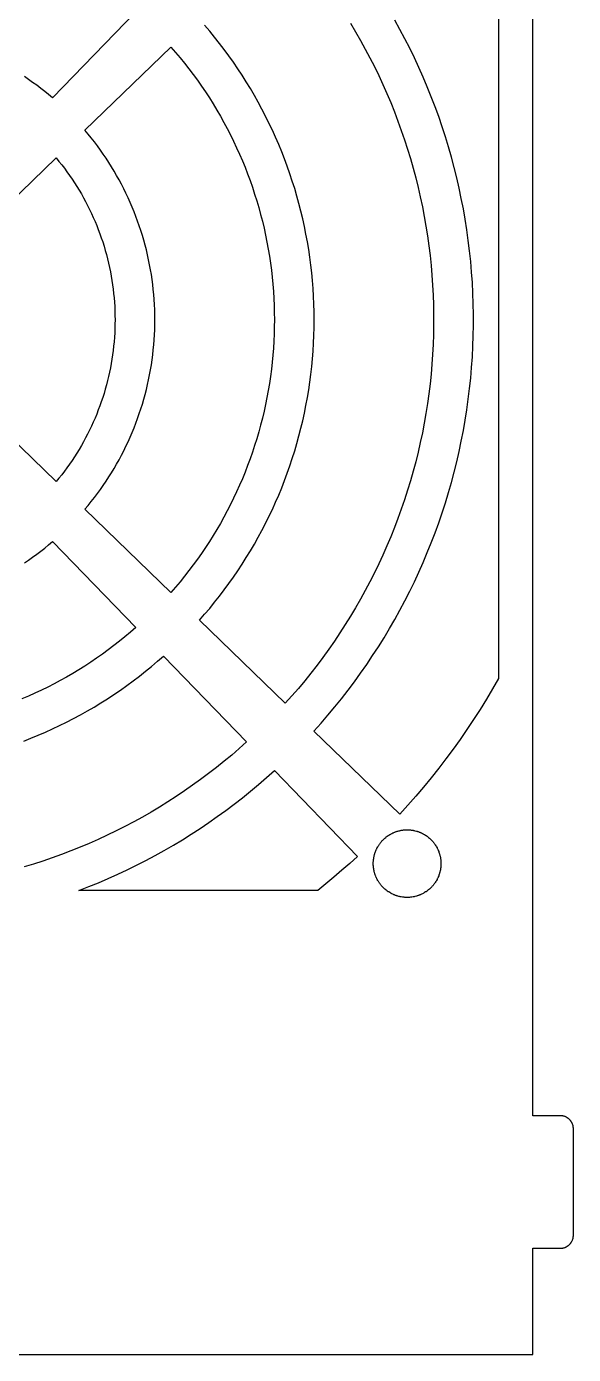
# Model space of a CAD drawing. Header units: metres. Extents: x -3 to 104, y -8 to 148.
# Drawn here: x 62.8 to 104, y -8 to 92.1 of the extents above; entities that cross this region are included whole.
import ezdxf

# ---------------------------------------------------------------- set-up
doc = ezdxf.new("R2010")
doc.units = ezdxf.units.M

msp = doc.modelspace()

# ---------------------------------------------------------------- linework, layer by layer
for p, q in [((100.95, 10), (100.95, 138.25)), ((98.3662, 97.0449), (98.3662, 42.9551)), ((71.0342, 93.2012), (64.7637, 86.7275)), ((76.6045, 91.7549), (76.2227, 92.2051)), ((87.21, 92.3506), (87.5918, 91.71)), ((90.9326, 91.8896), (90.5459, 92.5908)), ((76.9775, 91.2979), (76.6045, 91.7549)), ((77.3438, 90.835), (76.9775, 91.2979)), ((87.5918, 91.71), (87.9629, 91.0625)), ((91.3076, 91.1826), (90.9326, 91.8896)), ((91.6699, 90.4688), (91.3076, 91.1826)), ((67.2031, 84.2891), (73.6768, 90.5596)), ((73.6768, 90.5596), (74.0283, 90.1562)), ((74.0283, 90.1562), (74.3721, 89.7461)), ((77.7012, 90.3652), (77.3438, 90.835)), ((78.0508, 89.8896), (77.7012, 90.3652)), ((87.9629, 91.0625), (88.3232, 90.4092)), ((88.3232, 90.4092), (88.6709, 89.749)), ((92.0195, 89.749), (91.6699, 90.4688)), ((74.3721, 89.7461), (74.71, 89.3311)), ((74.71, 89.3311), (75.04, 88.9092)), ((78.3916, 89.4082), (78.0508, 89.8896)), ((78.7236, 88.9209), (78.3916, 89.4082)), ((88.6709, 89.749), (89.0078, 89.084)), ((92.3574, 89.0225), (92.0195, 89.749)), ((62.96, 88.1143), (62.6465, 88.3262)), ((63.2705, 87.8965), (62.96, 88.1143)), ((75.04, 88.9092), (75.3623, 88.4824)), ((75.3623, 88.4824), (75.6777, 88.0498)), ((79.0479, 88.4277), (78.7236, 88.9209)), ((79.3633, 87.9287), (79.0479, 88.4277)), ((89.0078, 89.084), (89.334, 88.4121)), ((89.334, 88.4121), (89.6475, 87.7354)), ((92.6816, 88.291), (92.3574, 89.0225)), ((92.9941, 87.5537), (92.6816, 88.291)), ((63.5771, 87.6729), (63.2705, 87.8965)), ((63.8799, 87.4443), (63.5771, 87.6729)), ((64.1787, 87.2109), (63.8799, 87.4443)), ((64.4736, 86.9717), (64.1787, 87.2109)), ((75.6777, 88.0498), (75.9854, 87.6123)), ((75.9854, 87.6123), (76.2861, 87.1699)), ((76.2861, 87.1699), (76.5781, 86.7217)), ((79.6709, 87.4248), (79.3633, 87.9287)), ((79.9688, 86.915), (79.6709, 87.4248)), ((89.6475, 87.7354), (89.9492, 87.0527)), ((93.293, 86.8115), (92.9941, 87.5537)), ((64.7637, 86.7275), (64.4736, 86.9717)), ((76.5781, 86.7217), (76.8633, 86.2686)), ((76.8633, 86.2686), (77.1406, 85.8105)), ((80.2578, 86.4014), (79.9688, 86.915)), ((80.5381, 85.8818), (80.2578, 86.4014)), ((89.9492, 87.0527), (90.2393, 86.3652)), ((90.2393, 86.3652), (90.5166, 85.6729)), ((93.5791, 86.0635), (93.293, 86.8115)), ((77.1406, 85.8105), (77.4092, 85.3477)), ((77.4092, 85.3477), (77.6699, 84.8799)), ((80.8086, 85.3574), (80.5381, 85.8818)), ((81.0713, 84.8281), (80.8086, 85.3574)), ((90.5166, 85.6729), (90.7832, 84.9756)), ((93.8516, 85.3115), (93.5791, 86.0635)), ((94.1123, 84.5547), (93.8516, 85.3115)), ((67.4463, 83.999), (67.2031, 84.2891)), ((77.6699, 84.8799), (77.9229, 84.4082)), ((77.9229, 84.4082), (78.168, 83.9326)), ((81.3242, 84.2949), (81.0713, 84.8281)), ((81.5674, 83.7578), (81.3242, 84.2949)), ((90.7832, 84.9756), (91.0371, 84.2744)), ((91.0371, 84.2744), (91.2783, 83.5684)), ((94.3584, 83.793), (94.1123, 84.5547)), ((67.6855, 83.7041), (67.4463, 83.999)), ((67.9189, 83.4053), (67.6855, 83.7041)), ((68.1475, 83.1025), (67.9189, 83.4053)), ((68.3711, 82.7959), (68.1475, 83.1025)), ((78.168, 83.9326), (78.4043, 83.4521)), ((78.4043, 83.4521), (78.6318, 82.9688)), ((81.8018, 83.2158), (81.5674, 83.7578)), ((82.0264, 82.6699), (81.8018, 83.2158)), ((91.2783, 83.5684), (91.5078, 82.8584)), ((94.5918, 83.0273), (94.3584, 83.793)), ((57.0918, 74.4961), (65.043, 82.1973)), ((65.043, 82.1973), (65.2529, 81.9414)), ((68.5889, 82.4854), (68.3711, 82.7959)), ((68.8018, 82.1709), (68.5889, 82.4854)), ((69.0088, 81.8535), (68.8018, 82.1709)), ((78.6318, 82.9688), (78.8516, 82.4805)), ((78.8516, 82.4805), (79.0635, 81.9883)), ((82.2412, 82.1211), (82.0264, 82.6699)), ((82.4463, 81.5674), (82.2412, 82.1211)), ((91.5078, 82.8584), (91.7246, 82.1445)), ((91.7246, 82.1445), (91.9287, 81.4268)), ((94.8115, 82.2578), (94.5918, 83.0273)), ((95.0186, 81.4844), (94.8115, 82.2578)), ((65.2529, 81.9414), (65.459, 81.6826)), ((65.459, 81.6826), (65.6602, 81.4189)), ((65.6602, 81.4189), (65.8574, 81.1533)), ((65.8574, 81.1533), (66.0488, 80.8828)), ((69.21, 81.5322), (69.0088, 81.8535)), ((69.4062, 81.207), (69.21, 81.5322)), ((69.5967, 80.8789), (69.4062, 81.207)), ((79.0635, 81.9883), (79.2656, 81.4932)), ((79.2656, 81.4932), (79.46, 80.9941)), ((82.6426, 81.0107), (82.4463, 81.5674)), ((91.9287, 81.4268), (92.1211, 80.7051)), ((95.2119, 80.707), (95.0186, 81.4844)), ((66.0488, 80.8828), (66.2363, 80.6104)), ((66.2363, 80.6104), (66.4189, 80.334)), ((66.4189, 80.334), (66.5967, 80.0547)), ((69.7812, 80.5479), (69.5967, 80.8789)), ((69.9609, 80.2139), (69.7812, 80.5479)), ((70.1338, 79.876), (69.9609, 80.2139)), ((79.46, 80.9941), (79.6455, 80.4922)), ((79.6455, 80.4922), (79.8223, 79.9873)), ((82.8291, 80.4512), (82.6426, 81.0107)), ((83.0059, 79.8877), (82.8291, 80.4512)), ((92.1211, 80.7051), (92.3008, 79.9814)), ((95.3906, 79.9268), (95.2119, 80.707)), ((66.5967, 80.0547), (66.7695, 79.7725)), ((66.7695, 79.7725), (66.9375, 79.4863)), ((66.9375, 79.4863), (67.0996, 79.1982)), ((67.0996, 79.1982), (67.2578, 78.9072)), ((70.3008, 79.5352), (70.1338, 79.876)), ((70.4629, 79.1924), (70.3008, 79.5352)), ((70.6182, 78.8467), (70.4629, 79.1924)), ((79.8223, 79.9873), (79.9902, 79.4795)), ((79.9902, 79.4795), (80.1494, 78.9678)), ((83.1719, 79.3213), (83.0059, 79.8877)), ((83.3291, 78.7529), (83.1719, 79.3213)), ((92.3008, 79.9814), (92.4678, 79.2539)), ((92.4678, 79.2539), (92.6221, 78.5244)), ((95.5566, 79.1445), (95.3906, 79.9268)), ((95.709, 78.3584), (95.5566, 79.1445)), ((67.2578, 78.9072), (67.4102, 78.6133)), ((67.4102, 78.6133), (67.5576, 78.3174)), ((67.5576, 78.3174), (67.7002, 78.0186)), ((70.7676, 78.498), (70.6182, 78.8467)), ((70.9111, 78.1465), (70.7676, 78.498)), ((71.0488, 77.793), (70.9111, 78.1465)), ((80.1494, 78.9678), (80.2998, 78.4551)), ((80.2998, 78.4551), (80.4414, 77.9385)), ((83.4756, 78.1807), (83.3291, 78.7529)), ((83.6133, 77.6074), (83.4756, 78.1807)), ((92.6221, 78.5244), (92.7637, 77.791)), ((95.8477, 77.5703), (95.709, 78.3584)), ((67.7002, 78.0186), (67.8369, 77.7168)), ((67.8369, 77.7168), (67.9688, 77.4131)), ((67.9688, 77.4131), (68.0957, 77.1074)), ((68.0957, 77.1074), (68.2168, 76.7988)), ((71.1797, 77.4375), (71.0488, 77.793)), ((71.3047, 77.0791), (71.1797, 77.4375)), ((71.4238, 76.7188), (71.3047, 77.0791)), ((80.4414, 77.9385), (80.5742, 77.4199)), ((80.5742, 77.4199), (80.6973, 76.8994)), ((83.7402, 77.0312), (83.6133, 77.6074)), ((92.7637, 77.791), (92.8916, 77.0566)), ((95.9727, 76.7793), (95.8477, 77.5703)), ((68.2168, 76.7988), (68.333, 76.4883)), ((68.333, 76.4883), (68.4434, 76.1768)), ((68.4434, 76.1768), (68.5479, 75.8623)), ((71.5371, 76.3564), (71.4238, 76.7188)), ((71.6436, 75.9922), (71.5371, 76.3564)), ((80.6973, 76.8994), (80.8125, 76.377)), ((80.8125, 76.377), (80.918, 75.8516)), ((83.8574, 76.4521), (83.7402, 77.0312)), ((83.9639, 75.8721), (83.8574, 76.4521)), ((92.8916, 77.0566), (93.0078, 76.3193)), ((93.0078, 76.3193), (93.1113, 75.5801)), ((96.084, 75.9863), (95.9727, 76.7793)), ((68.5479, 75.8623), (68.6475, 75.5469)), ((68.6475, 75.5469), (68.7412, 75.2295)), ((68.7412, 75.2295), (68.8291, 74.9102)), ((71.7432, 75.627), (71.6436, 75.9922)), ((71.8369, 75.2588), (71.7432, 75.627)), ((71.9248, 74.8896), (71.8369, 75.2588)), ((80.918, 75.8516), (81.0137, 75.3252)), ((81.0137, 75.3252), (81.1016, 74.7979)), ((84.0605, 75.29), (83.9639, 75.8721)), ((84.1475, 74.7061), (84.0605, 75.29)), ((93.1113, 75.5801), (93.2021, 74.8398)), ((96.1807, 75.1924), (96.084, 75.9863)), ((96.2646, 74.3955), (96.1807, 75.1924)), ((68.8291, 74.9102), (68.9121, 74.5898)), ((68.9121, 74.5898), (68.9893, 74.2676)), ((68.9893, 74.2676), (69.0615, 73.9443)), ((72.0059, 74.5195), (71.9248, 74.8896)), ((72.0801, 74.1475), (72.0059, 74.5195)), ((72.1484, 73.7744), (72.0801, 74.1475)), ((81.1016, 74.7979), (81.1797, 74.2676)), ((81.1797, 74.2676), (81.249, 73.7373)), ((84.2246, 74.1211), (84.1475, 74.7061)), ((84.291, 73.5342), (84.2246, 74.1211)), ((93.2021, 74.8398), (93.2793, 74.0977)), ((93.2793, 74.0977), (93.3438, 73.3545)), ((96.334, 73.5986), (96.2646, 74.3955)), ((69.0615, 73.9443), (69.127, 73.6201)), ((69.127, 73.6201), (69.1875, 73.2939)), ((69.1875, 73.2939), (69.2422, 72.9678)), ((72.2109, 73.4004), (72.1484, 73.7744)), ((72.2656, 73.0254), (72.2109, 73.4004)), ((81.249, 73.7373), (81.3086, 73.2051)), ((81.3086, 73.2051), (81.3594, 72.6729)), ((84.3467, 72.9473), (84.291, 73.5342)), ((93.3438, 73.3545), (93.3955, 72.6104)), ((96.3896, 72.7998), (96.334, 73.5986)), ((69.2422, 72.9678), (69.291, 72.6406)), ((69.291, 72.6406), (69.334, 72.3115)), ((69.334, 72.3115), (69.3711, 71.9834)), ((72.3154, 72.6484), (72.2656, 73.0254)), ((72.3574, 72.2715), (72.3154, 72.6484)), ((72.3936, 71.8945), (72.3574, 72.2715)), ((81.3594, 72.6729), (81.4014, 72.1387)), ((81.4014, 72.1387), (81.4336, 71.6045)), ((84.3936, 72.3584), (84.3467, 72.9473)), ((84.4287, 71.7695), (84.3936, 72.3584)), ((93.3955, 72.6104), (93.4346, 71.8652)), ((96.4316, 72.001), (96.3896, 72.7998)), ((69.3711, 71.9834), (69.4033, 71.6533)), ((69.4033, 71.6533), (69.4287, 71.3232)), ((69.4287, 71.3232), (69.4492, 70.9932)), ((72.4229, 71.5166), (72.3936, 71.8945)), ((72.4453, 71.1377), (72.4229, 71.5166)), ((72.4619, 70.7588), (72.4453, 71.1377)), ((81.4336, 71.6045), (81.4561, 71.0703)), ((84.4541, 71.1797), (84.4287, 71.7695)), ((84.4697, 70.5898), (84.4541, 71.1797)), ((93.4346, 71.8652), (93.46, 71.1191)), ((93.46, 71.1191), (93.4736, 70.373)), ((96.459, 71.2002), (96.4316, 72.001)), ((96.4736, 70.4004), (96.459, 71.2002)), ((69.4492, 70.9932), (69.4639, 70.6621)), ((69.4639, 70.6621), (69.4717, 70.3311)), ((69.4717, 70.3311), (69.4746, 70)), ((72.4717, 70.3789), (72.4619, 70.7588)), ((72.4746, 70), (72.4717, 70.3789)), ((81.4561, 71.0703), (81.4707, 70.5352)), ((81.4707, 70.5352), (81.4746, 70)), ((84.4746, 70), (84.4697, 70.5898)), ((93.4736, 70.373), (93.4736, 69.627)), ((96.4736, 69.5996), (96.4736, 70.4004)), ((69.4639, 69.3379), (69.4492, 69.0068)), ((69.4717, 69.6689), (69.4639, 69.3379)), ((69.4746, 70), (69.4717, 69.6689)), ((72.4453, 68.8623), (72.4619, 69.2412)), ((72.4619, 69.2412), (72.4717, 69.6211)), ((72.4717, 69.6211), (72.4746, 70)), ((81.4707, 69.4648), (81.4561, 68.9297)), ((81.4746, 70), (81.4707, 69.4648)), ((84.4541, 68.8203), (84.4697, 69.4102)), ((84.4697, 69.4102), (84.4746, 70)), ((93.4736, 69.627), (93.46, 68.8809)), ((96.459, 68.7998), (96.4736, 69.5996)), ((69.4033, 68.3467), (69.3711, 68.0166)), ((69.4287, 68.6768), (69.4033, 68.3467)), ((69.4492, 69.0068), (69.4287, 68.6768)), ((72.3574, 67.7285), (72.3936, 68.1055)), ((72.3936, 68.1055), (72.4229, 68.4834)), ((72.4229, 68.4834), (72.4453, 68.8623)), ((81.4336, 68.3955), (81.4014, 67.8613)), ((81.4561, 68.9297), (81.4336, 68.3955)), ((84.3936, 67.6416), (84.4287, 68.2305)), ((84.4287, 68.2305), (84.4541, 68.8203)), ((93.4346, 68.1348), (93.3955, 67.3896)), ((93.46, 68.8809), (93.4346, 68.1348)), ((96.4316, 67.999), (96.459, 68.7998)), ((69.291, 67.3594), (69.2422, 67.0322)), ((69.334, 67.6885), (69.291, 67.3594)), ((69.3711, 68.0166), (69.334, 67.6885)), ((72.2656, 66.9746), (72.3154, 67.3516)), ((72.3154, 67.3516), (72.3574, 67.7285)), ((81.3594, 67.3271), (81.3086, 66.7949)), ((81.4014, 67.8613), (81.3594, 67.3271)), ((84.3467, 67.0527), (84.3936, 67.6416)), ((93.3955, 67.3896), (93.3438, 66.6455)), ((96.334, 66.4014), (96.3896, 67.2002)), ((96.3896, 67.2002), (96.4316, 67.999)), ((69.127, 66.3799), (69.0615, 66.0557)), ((69.1875, 66.7061), (69.127, 66.3799)), ((69.2422, 67.0322), (69.1875, 66.7061)), ((72.0801, 65.8525), (72.1484, 66.2256)), ((72.1484, 66.2256), (72.2109, 66.5996)), ((72.2109, 66.5996), (72.2656, 66.9746)), ((81.249, 66.2627), (81.1797, 65.7324)), ((81.3086, 66.7949), (81.249, 66.2627)), ((84.2246, 65.8789), (84.291, 66.4658)), ((84.291, 66.4658), (84.3467, 67.0527)), ((93.3438, 66.6455), (93.2793, 65.9023)), ((96.2646, 65.6045), (96.334, 66.4014)), ((65.043, 57.8027), (57.0918, 65.5039)), ((68.8291, 65.0898), (68.7412, 64.7705)), ((68.9121, 65.4102), (68.8291, 65.0898)), ((68.9893, 65.7324), (68.9121, 65.4102)), ((69.0615, 66.0557), (68.9893, 65.7324)), ((71.8369, 64.7412), (71.9248, 65.1104)), ((71.9248, 65.1104), (72.0059, 65.4805)), ((72.0059, 65.4805), (72.0801, 65.8525)), ((81.1016, 65.2021), (81.0137, 64.6748)), ((81.1797, 65.7324), (81.1016, 65.2021)), ((84.0605, 64.71), (84.1475, 65.2939)), ((84.1475, 65.2939), (84.2246, 65.8789)), ((93.2021, 65.1602), (93.1113, 64.4199)), ((93.2793, 65.9023), (93.2021, 65.1602)), ((96.1807, 64.8076), (96.2646, 65.6045)), ((68.5479, 64.1377), (68.4434, 63.8232)), ((68.6475, 64.4531), (68.5479, 64.1377)), ((68.7412, 64.7705), (68.6475, 64.4531)), ((71.6436, 64.0078), (71.7432, 64.373)), ((71.7432, 64.373), (71.8369, 64.7412)), ((80.918, 64.1484), (80.8125, 63.623)), ((81.0137, 64.6748), (80.918, 64.1484)), ((83.8574, 63.5479), (83.9639, 64.1279)), ((83.9639, 64.1279), (84.0605, 64.71)), ((93.1113, 64.4199), (93.0078, 63.6807)), ((96.084, 64.0137), (96.1807, 64.8076)), ((68.2168, 63.2012), (68.0957, 62.8926)), ((68.333, 63.5117), (68.2168, 63.2012)), ((68.4434, 63.8232), (68.333, 63.5117)), ((71.3047, 62.9209), (71.4238, 63.2812)), ((71.4238, 63.2812), (71.5371, 63.6436)), ((71.5371, 63.6436), (71.6436, 64.0078)), ((80.6973, 63.1006), (80.5742, 62.5801)), ((80.8125, 63.623), (80.6973, 63.1006)), ((83.7402, 62.9688), (83.8574, 63.5479)), ((93.0078, 63.6807), (92.8916, 62.9434)), ((95.8477, 62.4297), (95.9727, 63.2207)), ((95.9727, 63.2207), (96.084, 64.0137)), ((67.8369, 62.2832), (67.7002, 61.9814)), ((67.9688, 62.5869), (67.8369, 62.2832)), ((68.0957, 62.8926), (67.9688, 62.5869)), ((70.9111, 61.8535), (71.0488, 62.207)), ((71.0488, 62.207), (71.1797, 62.5625)), ((71.1797, 62.5625), (71.3047, 62.9209)), ((80.5742, 62.5801), (80.4414, 62.0615)), ((83.4756, 61.8193), (83.6133, 62.3926)), ((83.6133, 62.3926), (83.7402, 62.9688)), ((92.7637, 62.209), (92.6221, 61.4756)), ((92.8916, 62.9434), (92.7637, 62.209)), ((95.709, 61.6416), (95.8477, 62.4297)), ((67.2578, 61.0928), (67.0996, 60.8018)), ((67.4102, 61.3867), (67.2578, 61.0928)), ((67.5576, 61.6826), (67.4102, 61.3867)), ((67.7002, 61.9814), (67.5576, 61.6826)), ((70.4629, 60.8076), (70.6182, 61.1533)), ((70.6182, 61.1533), (70.7676, 61.502)), ((70.7676, 61.502), (70.9111, 61.8535)), ((80.2998, 61.5449), (80.1494, 61.0322)), ((80.4414, 62.0615), (80.2998, 61.5449)), ((83.1719, 60.6787), (83.3291, 61.2471)), ((83.3291, 61.2471), (83.4756, 61.8193)), ((92.6221, 61.4756), (92.4678, 60.7461)), ((95.5566, 60.8555), (95.709, 61.6416)), ((66.7695, 60.2275), (66.5967, 59.9453)), ((66.9375, 60.5137), (66.7695, 60.2275)), ((67.0996, 60.8018), (66.9375, 60.5137)), ((69.9609, 59.7861), (70.1338, 60.124)), ((70.1338, 60.124), (70.3008, 60.4648)), ((70.3008, 60.4648), (70.4629, 60.8076)), ((79.9902, 60.5205), (79.8223, 60.0127)), ((80.1494, 61.0322), (79.9902, 60.5205)), ((82.8291, 59.5488), (83.0059, 60.1123)), ((83.0059, 60.1123), (83.1719, 60.6787)), ((92.4678, 60.7461), (92.3008, 60.0186)), ((95.2119, 59.293), (95.3906, 60.0732)), ((95.3906, 60.0732), (95.5566, 60.8555)), ((66.0488, 59.1172), (65.8574, 58.8467)), ((66.2363, 59.3896), (66.0488, 59.1172)), ((66.4189, 59.666), (66.2363, 59.3896)), ((66.5967, 59.9453), (66.4189, 59.666)), ((69.4062, 58.793), (69.5967, 59.1211)), ((69.5967, 59.1211), (69.7812, 59.4521)), ((69.7812, 59.4521), (69.9609, 59.7861)), ((79.6455, 59.5078), (79.46, 59.0059)), ((79.8223, 60.0127), (79.6455, 59.5078)), ((82.6426, 58.9893), (82.8291, 59.5488)), ((92.1211, 59.2949), (91.9287, 58.5732)), ((92.3008, 60.0186), (92.1211, 59.2949)), ((95.0186, 58.5156), (95.2119, 59.293)), ((65.459, 58.3174), (65.2529, 58.0586)), ((65.6602, 58.5811), (65.459, 58.3174)), ((65.8574, 58.8467), (65.6602, 58.5811)), ((68.8018, 57.8291), (69.0088, 58.1465)), ((69.0088, 58.1465), (69.21, 58.4678)), ((69.21, 58.4678), (69.4062, 58.793)), ((79.2656, 58.5068), (79.0635, 58.0117)), ((79.46, 59.0059), (79.2656, 58.5068)), ((82.2412, 57.8789), (82.4463, 58.4326)), ((82.4463, 58.4326), (82.6426, 58.9893)), ((91.9287, 58.5732), (91.7246, 57.8555)), ((94.8115, 57.7422), (95.0186, 58.5156)), ((65.2529, 58.0586), (65.043, 57.8027)), ((68.1475, 56.8975), (68.3711, 57.2041)), ((68.3711, 57.2041), (68.5889, 57.5146)), ((68.5889, 57.5146), (68.8018, 57.8291)), ((78.8516, 57.5195), (78.6318, 57.0312)), ((79.0635, 58.0117), (78.8516, 57.5195)), ((81.8018, 56.7842), (82.0264, 57.3301)), ((82.0264, 57.3301), (82.2412, 57.8789)), ((91.5078, 57.1416), (91.2783, 56.4316)), ((91.7246, 57.8555), (91.5078, 57.1416)), ((94.5918, 56.9727), (94.8115, 57.7422)), ((67.4463, 56.001), (67.6855, 56.2959)), ((67.6855, 56.2959), (67.9189, 56.5947)), ((67.9189, 56.5947), (68.1475, 56.8975)), ((78.168, 56.0674), (77.9229, 55.5918)), ((78.4043, 56.5479), (78.168, 56.0674)), ((78.6318, 57.0312), (78.4043, 56.5479)), ((81.3242, 55.7051), (81.5674, 56.2422)), ((81.5674, 56.2422), (81.8018, 56.7842)), ((91.2783, 56.4316), (91.0371, 55.7256)), ((94.1123, 55.4453), (94.3584, 56.207)), ((94.3584, 56.207), (94.5918, 56.9727)), ((67.2031, 55.7109), (67.4463, 56.001)), ((73.6768, 49.4404), (67.2031, 55.7109)), ((77.6699, 55.1201), (77.4092, 54.6523)), ((77.9229, 55.5918), (77.6699, 55.1201)), ((80.8086, 54.6426), (81.0713, 55.1719)), ((81.0713, 55.1719), (81.3242, 55.7051)), ((91.0371, 55.7256), (90.7832, 55.0244)), ((93.8516, 54.6885), (94.1123, 55.4453)), ((77.1406, 54.1895), (76.8633, 53.7314)), ((77.4092, 54.6523), (77.1406, 54.1895)), ((80.2578, 53.5986), (80.5381, 54.1182)), ((80.5381, 54.1182), (80.8086, 54.6426)), ((90.5166, 54.3271), (90.2393, 53.6348)), ((90.7832, 55.0244), (90.5166, 54.3271)), ((93.5791, 53.9365), (93.8516, 54.6885)), ((64.4736, 53.0283), (64.7637, 53.2725)), ((64.7637, 53.2725), (71.0342, 46.7988)), ((76.5781, 53.2783), (76.2861, 52.8301)), ((76.8633, 53.7314), (76.5781, 53.2783)), ((79.6709, 52.5752), (79.9688, 53.085)), ((79.9688, 53.085), (80.2578, 53.5986)), ((90.2393, 53.6348), (89.9492, 52.9473)), ((92.9941, 52.4463), (93.293, 53.1885)), ((93.293, 53.1885), (93.5791, 53.9365)), ((62.96, 51.8857), (63.2705, 52.1035)), ((63.2705, 52.1035), (63.5771, 52.3271)), ((63.5771, 52.3271), (63.8799, 52.5557)), ((63.8799, 52.5557), (64.1787, 52.7891)), ((64.1787, 52.7891), (64.4736, 53.0283)), ((75.9854, 52.3877), (75.6777, 51.9502)), ((76.2861, 52.8301), (75.9854, 52.3877)), ((79.0479, 51.5723), (79.3633, 52.0713)), ((79.3633, 52.0713), (79.6709, 52.5752)), ((89.6475, 52.2646), (89.334, 51.5879)), ((89.9492, 52.9473), (89.6475, 52.2646)), ((92.6816, 51.709), (92.9941, 52.4463)), ((62.6465, 51.6738), (62.96, 51.8857)), ((75.04, 51.0908), (74.71, 50.6689)), ((75.3623, 51.5176), (75.04, 51.0908)), ((75.6777, 51.9502), (75.3623, 51.5176)), ((78.3916, 50.5918), (78.7236, 51.0791)), ((78.7236, 51.0791), (79.0479, 51.5723)), ((89.334, 51.5879), (89.0078, 50.916)), ((92.3574, 50.9775), (92.6816, 51.709)), ((74.3721, 50.2539), (74.0283, 49.8438)), ((74.71, 50.6689), (74.3721, 50.2539)), ((77.7012, 49.6348), (78.0508, 50.1104)), ((78.0508, 50.1104), (78.3916, 50.5918)), ((88.6709, 50.251), (88.3232, 49.5908)), ((89.0078, 50.916), (88.6709, 50.251)), ((91.6699, 49.5312), (92.0195, 50.251)), ((92.0195, 50.251), (92.3574, 50.9775)), ((74.0283, 49.8438), (73.6768, 49.4404)), ((76.9775, 48.7021), (77.3438, 49.165)), ((77.3438, 49.165), (77.7012, 49.6348)), ((88.3232, 49.5908), (87.9629, 48.9375)), ((91.3076, 48.8174), (91.6699, 49.5312)), ((76.2227, 47.7949), (76.6045, 48.2451)), ((76.6045, 48.2451), (76.9775, 48.7021)), ((87.5918, 48.29), (87.21, 47.6494)), ((87.9629, 48.9375), (87.5918, 48.29)), ((90.5459, 47.4092), (90.9326, 48.1104)), ((90.9326, 48.1104), (91.3076, 48.8174)), ((75.833, 47.3516), (76.2227, 47.7949)), ((82.3018, 41.0859), (75.833, 47.3516)), ((87.21, 47.6494), (86.8164, 47.0146)), ((90.1465, 46.7158), (90.5459, 47.4092)), ((70.2217, 46.1025), (69.8057, 45.7656)), ((70.6309, 46.4473), (70.2217, 46.1025)), ((71.0342, 46.7988), (70.6309, 46.4473)), ((86.4121, 46.3877), (85.9971, 45.7676)), ((86.8164, 47.0146), (86.4121, 46.3877)), ((89.7354, 46.0293), (90.1465, 46.7158)), ((68.958, 45.1123), (68.5254, 44.7969)), ((69.3848, 45.4355), (68.958, 45.1123)), ((69.8057, 45.7656), (69.3848, 45.4355)), ((85.5713, 45.1553), (85.1348, 44.5498)), ((85.9971, 45.7676), (85.5713, 45.1553)), ((88.8779, 44.6777), (89.3125, 45.3496)), ((89.3125, 45.3496), (89.7354, 46.0293)), ((67.6445, 44.1895), (67.1963, 43.8965)), ((68.0879, 44.4893), (67.6445, 44.1895)), ((68.5254, 44.7969), (68.0879, 44.4893)), ((72.2295, 43.8711), (72.6797, 44.2529)), ((72.6797, 44.2529), (73.124, 44.6416)), ((73.124, 44.6416), (79.3896, 38.1729)), ((85.1348, 44.5498), (84.6875, 43.9521)), ((88.4316, 44.0127), (88.8779, 44.6777)), ((65.8223, 43.0654), (65.3555, 42.8047)), ((66.2852, 43.335), (65.8223, 43.0654)), ((66.7432, 43.6113), (66.2852, 43.335)), ((67.1963, 43.8965), (66.7432, 43.6113)), ((70.8408, 42.7744), (71.3096, 43.1318)), ((71.3096, 43.1318), (71.7734, 43.4971)), ((71.7734, 43.4971), (72.2295, 43.8711)), ((84.2305, 43.3623), (83.7637, 42.7812)), ((84.6875, 43.9521), (84.2305, 43.3623)), ((87.5039, 42.708), (87.9736, 43.3564)), ((87.9736, 43.3564), (88.4316, 44.0127)), ((63.9277, 42.0713), (63.4434, 41.8428)), ((64.4072, 42.3076), (63.9277, 42.0713)), ((64.8838, 42.5518), (64.4072, 42.3076)), ((65.3555, 42.8047), (64.8838, 42.5518)), ((69.3955, 41.751), (69.8828, 42.084)), ((69.8828, 42.084), (70.3652, 42.4248)), ((70.3652, 42.4248), (70.8408, 42.7744)), ((83.2861, 42.207), (82.7988, 41.6426)), ((83.7637, 42.7812), (83.2861, 42.207)), ((86.5322, 41.4355), (87.0234, 42.0674)), ((87.0234, 42.0674), (87.5039, 42.708)), ((97.915, 42.1709), (97.4502, 41.3945)), ((98.3662, 42.9551), (97.915, 42.1709)), ((62.9551, 41.623), (62.4639, 41.4121)), ((63.4434, 41.8428), (62.9551, 41.623)), ((67.8994, 40.8047), (68.4043, 41.1113)), ((68.4043, 41.1113), (68.9023, 41.4268)), ((68.9023, 41.4268), (69.3955, 41.751)), ((82.7988, 41.6426), (82.3018, 41.0859)), ((86.0293, 40.8125), (86.5322, 41.4355)), ((97.4502, 41.3945), (96.9736, 40.625)), ((66.3564, 39.9375), (66.876, 40.2168)), ((66.876, 40.2168), (67.3906, 40.5068)), ((67.3906, 40.5068), (67.8994, 40.8047)), ((84.9922, 39.5938), (85.5156, 40.1982)), ((85.5156, 40.1982), (86.0293, 40.8125)), ((96.9736, 40.625), (96.4834, 39.8633)), ((64.2324, 38.9082), (64.7705, 39.1514)), ((64.7705, 39.1514), (65.3037, 39.4043)), ((65.3037, 39.4043), (65.832, 39.666)), ((65.832, 39.666), (66.3564, 39.9375)), ((84.458, 38.9971), (84.9922, 39.5938)), ((95.9814, 39.1104), (95.4668, 38.3662)), ((96.4834, 39.8633), (95.9814, 39.1104)), ((62.5957, 38.2334), (63.1455, 38.4492)), ((63.1455, 38.4492), (63.6904, 38.6738)), ((63.6904, 38.6738), (64.2324, 38.9082)), ((79.3896, 38.1729), (78.833, 37.6758)), ((90.9248, 32.7334), (84.458, 38.9971)), ((95.4668, 38.3662), (94.9404, 37.6299)), ((78.2676, 37.1885), (77.6943, 36.7119)), ((78.833, 37.6758), (78.2676, 37.1885)), ((94.9404, 37.6299), (94.4014, 36.9023)), ((77.1123, 36.2441), (76.5225, 35.7871)), ((77.6943, 36.7119), (77.1123, 36.2441)), ((93.8516, 36.1846), (93.2891, 35.4746)), ((94.4014, 36.9023), (93.8516, 36.1846)), ((75.9248, 35.3408), (75.3203, 34.9043)), ((76.5225, 35.7871), (75.9248, 35.3408)), ((80.293, 34.9727), (80.8896, 35.4902)), ((80.8896, 35.4902), (81.4775, 36.0176)), ((81.4775, 36.0176), (87.7412, 29.5498)), ((93.2891, 35.4746), (92.7148, 34.7754)), ((74.0869, 34.0635), (73.46, 33.6592)), ((74.707, 34.4785), (74.0869, 34.0635)), ((75.3203, 34.9043), (74.707, 34.4785)), ((79.0732, 33.9697), (79.6875, 34.4658)), ((79.6875, 34.4658), (80.293, 34.9727)), ((92.1299, 34.085), (91.5332, 33.4043)), ((92.7148, 34.7754), (92.1299, 34.085)), ((72.8262, 33.2656), (72.1855, 32.8828)), ((73.46, 33.6592), (72.8262, 33.2656)), ((77.8193, 33.0098), (78.4502, 33.4844)), ((78.4502, 33.4844), (79.0732, 33.9697)), ((91.5332, 33.4043), (90.9248, 32.7334)), ((70.8838, 32.1523), (70.2246, 31.8037)), ((71.5381, 32.5117), (70.8838, 32.1523)), ((72.1855, 32.8828), (71.5381, 32.5117)), ((75.8789, 31.6514), (76.5332, 32.0928)), ((76.5332, 32.0928), (77.1797, 32.5459)), ((77.1797, 32.5459), (77.8193, 33.0098)), ((68.8877, 31.1416), (68.21, 30.8281)), ((69.5586, 31.4668), (68.8877, 31.1416)), ((70.2246, 31.8037), (69.5586, 31.4668)), ((74.5469, 30.8018), (75.2168, 31.2207)), ((75.2168, 31.2207), (75.8789, 31.6514)), ((89.9053, 31.0098), (89.9404, 31.0361)), ((89.9404, 31.0361), (89.9766, 31.0635)), ((89.9766, 31.0635), (90.0488, 31.1143)), ((90.0488, 31.1143), (90.0859, 31.1387)), ((90.0859, 31.1387), (90.1621, 31.1855)), ((90.1621, 31.1855), (90.2383, 31.2305)), ((90.2383, 31.2305), (90.2783, 31.252)), ((90.2783, 31.252), (90.3174, 31.2725)), ((90.3174, 31.2725), (90.3975, 31.3115)), ((90.3975, 31.3115), (90.4375, 31.3291)), ((90.4375, 31.3291), (90.4785, 31.3477)), ((90.4785, 31.3477), (90.5195, 31.3643)), ((90.5195, 31.3643), (90.5615, 31.3809)), ((90.5615, 31.3809), (90.6025, 31.3965)), ((90.6025, 31.3965), (90.6445, 31.4111)), ((90.6445, 31.4111), (90.6865, 31.4248)), ((90.6865, 31.4248), (90.7295, 31.4385)), ((90.7295, 31.4385), (90.7725, 31.4512)), ((90.7725, 31.4512), (90.8584, 31.4746)), ((90.8584, 31.4746), (90.9014, 31.4844)), ((90.9014, 31.4844), (90.9453, 31.4941)), ((90.9453, 31.4941), (90.9883, 31.5029)), ((90.9883, 31.5029), (91.0322, 31.5117)), ((91.0322, 31.5117), (91.1201, 31.5254)), ((91.1201, 31.5254), (91.1641, 31.5312)), ((91.1641, 31.5312), (91.208, 31.5361)), ((91.208, 31.5361), (91.2529, 31.54)), ((91.2529, 31.54), (91.2969, 31.5439)), ((91.2969, 31.5439), (91.3418, 31.5469)), ((91.3418, 31.5469), (91.3857, 31.5488)), ((91.3857, 31.5488), (91.4307, 31.5498)), ((91.4307, 31.5498), (91.5195, 31.5498)), ((91.5195, 31.5498), (91.5645, 31.5488)), ((91.5645, 31.5488), (91.6084, 31.5469)), ((91.6084, 31.5469), (91.6533, 31.5439)), ((91.6533, 31.5439), (91.7412, 31.5361)), ((91.7412, 31.5361), (91.7861, 31.5312)), ((91.7861, 31.5312), (91.8301, 31.5254)), ((91.8301, 31.5254), (91.918, 31.5117)), ((91.918, 31.5117), (91.9619, 31.5029)), ((91.9619, 31.5029), (92.0049, 31.4941)), ((92.0049, 31.4941), (92.0488, 31.4844)), ((92.0488, 31.4844), (92.0918, 31.4746)), ((92.0918, 31.4746), (92.1777, 31.4512)), ((92.1777, 31.4512), (92.2207, 31.4385)), ((92.2207, 31.4385), (92.2627, 31.4248)), ((92.2627, 31.4248), (92.3057, 31.4111)), ((92.3057, 31.4111), (92.3467, 31.3965)), ((92.3467, 31.3965), (92.3887, 31.3809)), ((92.3887, 31.3809), (92.4307, 31.3643)), ((92.4307, 31.3643), (92.4717, 31.3477)), ((92.4717, 31.3477), (92.5117, 31.3291)), ((92.5117, 31.3291), (92.5527, 31.3115)), ((92.5527, 31.3115), (92.6328, 31.2725)), ((92.6328, 31.2725), (92.6719, 31.252)), ((92.6719, 31.252), (92.7109, 31.2305)), ((92.7109, 31.2305), (92.75, 31.208)), ((92.75, 31.208), (92.7881, 31.1855)), ((92.7881, 31.1855), (92.8643, 31.1387)), ((92.8643, 31.1387), (92.9014, 31.1143)), ((92.9014, 31.1143), (92.9736, 31.0635)), ((92.9736, 31.0635), (93.0098, 31.0361)), ((93.0098, 31.0361), (93.0449, 31.0098)), ((66.8398, 30.2363), (66.1475, 29.958)), ((67.5273, 30.5264), (66.8398, 30.2363)), ((68.21, 30.8281), (67.5273, 30.5264)), ((73.1875, 29.998), (73.8711, 30.3945)), ((73.8711, 30.3945), (74.5469, 30.8018)), ((89.1104, 29.9551), (89.1455, 30.0371)), ((89.1455, 30.0371), (89.1641, 30.0781)), ((89.1641, 30.0781), (89.1826, 30.1182)), ((89.1826, 30.1182), (89.2031, 30.1572)), ((89.2031, 30.1572), (89.2236, 30.1973)), ((89.2236, 30.1973), (89.2666, 30.2754)), ((89.2666, 30.2754), (89.2891, 30.3135)), ((89.2891, 30.3135), (89.3125, 30.3516)), ((89.3125, 30.3516), (89.3359, 30.3887)), ((89.3359, 30.3887), (89.3613, 30.4258)), ((89.3613, 30.4258), (89.3857, 30.4629)), ((89.3857, 30.4629), (89.4121, 30.499)), ((89.4121, 30.499), (89.4385, 30.5342)), ((89.4385, 30.5342), (89.4658, 30.5703)), ((89.4658, 30.5703), (89.4932, 30.6045)), ((89.4932, 30.6045), (89.5215, 30.6387)), ((89.5215, 30.6387), (89.5508, 30.6729)), ((89.5508, 30.6729), (89.5801, 30.7061)), ((89.5801, 30.7061), (89.6104, 30.7393)), ((89.6104, 30.7393), (89.6406, 30.7715)), ((89.6406, 30.7715), (89.6719, 30.8027)), ((89.6719, 30.8027), (89.7363, 30.8652)), ((89.7363, 30.8652), (89.7686, 30.8945)), ((89.7686, 30.8945), (89.8018, 30.9248)), ((89.8018, 30.9248), (89.8701, 30.9814)), ((89.8701, 30.9814), (89.9053, 31.0098)), ((93.0449, 31.0098), (93.0801, 30.9814)), ((93.0801, 30.9814), (93.1484, 30.9248)), ((93.1484, 30.9248), (93.1816, 30.8945)), ((93.1816, 30.8945), (93.2139, 30.8652)), ((93.2139, 30.8652), (93.2783, 30.8027)), ((93.2783, 30.8027), (93.3096, 30.7715)), ((93.3096, 30.7715), (93.3398, 30.7393)), ((93.3398, 30.7393), (93.3701, 30.7061)), ((93.3701, 30.7061), (93.3994, 30.6729)), ((93.3994, 30.6729), (93.4287, 30.6387)), ((93.4287, 30.6387), (93.457, 30.6045)), ((93.457, 30.6045), (93.4844, 30.5703)), ((93.4844, 30.5703), (93.5117, 30.5342)), ((93.5117, 30.5342), (93.5381, 30.499)), ((93.5381, 30.499), (93.5635, 30.4629)), ((93.5635, 30.4629), (93.5889, 30.4258)), ((93.5889, 30.4258), (93.6377, 30.3516)), ((93.6377, 30.3516), (93.6611, 30.3135)), ((93.6611, 30.3135), (93.6836, 30.2754)), ((93.6836, 30.2754), (93.7266, 30.1973)), ((93.7266, 30.1973), (93.7471, 30.1572)), ((93.7471, 30.1572), (93.7666, 30.1182)), ((93.7666, 30.1182), (93.7861, 30.0781)), ((93.7861, 30.0781), (93.8047, 30.0371)), ((93.8047, 30.0371), (93.8223, 29.9961)), ((64.043, 29.1963), (63.333, 28.9678)), ((64.749, 29.4385), (64.043, 29.1963)), ((65.4512, 29.6924), (64.749, 29.4385)), ((66.1475, 29.958), (65.4512, 29.6924)), ((71.0986, 28.8818), (71.8008, 29.2422)), ((71.8008, 29.2422), (72.4971, 29.6143)), ((72.4971, 29.6143), (73.1875, 29.998)), ((87.7412, 29.5498), (87.1562, 29.0186)), ((88.9248, 29), (88.9268, 29.0889)), ((88.9268, 29.0889), (88.9287, 29.1338)), ((88.9287, 29.1338), (88.9316, 29.1777)), ((88.9316, 29.1777), (88.9346, 29.2227)), ((88.9346, 29.2227), (88.9443, 29.3105)), ((88.9443, 29.3105), (88.9561, 29.3984)), ((88.9561, 29.3984), (88.9717, 29.4863)), ((88.9717, 29.4863), (88.9805, 29.5303)), ((88.9805, 29.5303), (88.9902, 29.5732)), ((88.9902, 29.5732), (89.001, 29.6172)), ((89.001, 29.6172), (89.0117, 29.6602)), ((89.0117, 29.6602), (89.0234, 29.7031)), ((89.0234, 29.7031), (89.0361, 29.7451)), ((89.0361, 29.7451), (89.0498, 29.7881)), ((89.0498, 29.7881), (89.0635, 29.8301)), ((89.0635, 29.8301), (89.0947, 29.9141)), ((89.0947, 29.9141), (89.1104, 29.9551)), ((93.8223, 29.9961), (93.8555, 29.9141)), ((93.8555, 29.9141), (93.8711, 29.8721)), ((93.8711, 29.8721), (93.9004, 29.7881)), ((93.9004, 29.7881), (93.9141, 29.7451)), ((93.9141, 29.7451), (93.9258, 29.7031)), ((93.9258, 29.7031), (93.9385, 29.6602)), ((93.9385, 29.6602), (93.9492, 29.6172)), ((93.9492, 29.6172), (93.96, 29.5732)), ((93.96, 29.5732), (93.9697, 29.5303)), ((93.9697, 29.5303), (93.9785, 29.4863)), ((93.9785, 29.4863), (93.9863, 29.4424)), ((93.9863, 29.4424), (94, 29.3545)), ((94, 29.3545), (94.0059, 29.3105)), ((94.0059, 29.3105), (94.0156, 29.2227)), ((94.0156, 29.2227), (94.0186, 29.1777)), ((94.0186, 29.1777), (94.0215, 29.1338)), ((94.0215, 29.1338), (94.0234, 29.0889)), ((94.0234, 29.0889), (94.0254, 29)), ((63.333, 28.9678), (62.6191, 28.751)), ((68.9541, 27.875), (69.6748, 28.1982)), ((69.6748, 28.1982), (70.3896, 28.5342)), ((70.3896, 28.5342), (71.0986, 28.8818)), ((86.5645, 28.4961), (85.9639, 27.9814)), ((87.1562, 29.0186), (86.5645, 28.4961)), ((88.9268, 28.9111), (88.9248, 29)), ((88.9287, 28.8662), (88.9268, 28.9111)), ((88.9316, 28.8223), (88.9287, 28.8662)), ((88.9346, 28.7773), (88.9316, 28.8223)), ((88.9443, 28.6895), (88.9346, 28.7773)), ((88.9561, 28.6016), (88.9443, 28.6895)), ((88.9717, 28.5137), (88.9561, 28.6016)), ((88.9805, 28.4697), (88.9717, 28.5137)), ((88.9902, 28.4268), (88.9805, 28.4697)), ((89.001, 28.3828), (88.9902, 28.4268)), ((89.0117, 28.3398), (89.001, 28.3828)), ((89.0234, 28.2969), (89.0117, 28.3398)), ((89.0361, 28.2549), (89.0234, 28.2969)), ((89.0498, 28.2119), (89.0361, 28.2549)), ((89.0635, 28.1699), (89.0498, 28.2119)), ((89.0947, 28.0859), (89.0635, 28.1699)), ((89.1104, 28.0449), (89.0947, 28.0859)), ((89.1455, 27.9629), (89.1104, 28.0449)), ((93.8555, 28.0859), (93.8223, 28.0039)), ((93.8711, 28.1279), (93.8555, 28.0859)), ((93.9004, 28.2119), (93.8711, 28.1279)), ((93.9141, 28.2549), (93.9004, 28.2119)), ((93.9258, 28.2969), (93.9141, 28.2549)), ((93.9385, 28.3398), (93.9258, 28.2969)), ((93.9492, 28.3828), (93.9385, 28.3398)), ((93.96, 28.4268), (93.9492, 28.3828)), ((93.9697, 28.4697), (93.96, 28.4268)), ((93.9785, 28.5137), (93.9697, 28.4697)), ((93.9863, 28.5576), (93.9785, 28.5137)), ((94, 28.6455), (93.9863, 28.5576)), ((94.0059, 28.6895), (94, 28.6455)), ((94.0156, 28.7773), (94.0059, 28.6895)), ((94.0186, 28.8223), (94.0156, 28.7773)), ((94.0215, 28.8662), (94.0186, 28.8223)), ((94.0234, 28.9111), (94.0215, 28.8662)), ((94.0254, 29), (94.0234, 28.9111)), ((66.7607, 26.9795), (67.4971, 27.2656)), ((67.4971, 27.2656), (68.2285, 27.5635)), ((68.2285, 27.5635), (68.9541, 27.875)), ((85.3564, 27.4766), (84.7422, 26.9795)), ((85.9639, 27.9814), (85.3564, 27.4766)), ((89.1641, 27.9219), (89.1455, 27.9629)), ((89.1826, 27.8818), (89.1641, 27.9219)), ((89.2031, 27.8428), (89.1826, 27.8818)), ((89.2236, 27.8027), (89.2031, 27.8428)), ((89.2666, 27.7246), (89.2236, 27.8027)), ((89.2891, 27.6865), (89.2666, 27.7246)), ((89.3125, 27.6484), (89.2891, 27.6865)), ((89.3359, 27.6113), (89.3125, 27.6484)), ((89.3613, 27.5742), (89.3359, 27.6113)), ((89.3857, 27.5371), (89.3613, 27.5742)), ((89.4121, 27.501), (89.3857, 27.5371)), ((89.4385, 27.4658), (89.4121, 27.501)), ((89.4658, 27.4297), (89.4385, 27.4658)), ((89.4932, 27.3955), (89.4658, 27.4297)), ((89.5215, 27.3613), (89.4932, 27.3955)), ((89.5508, 27.3271), (89.5215, 27.3613)), ((89.5801, 27.2939), (89.5508, 27.3271)), ((89.6104, 27.2607), (89.5801, 27.2939)), ((89.6406, 27.2285), (89.6104, 27.2607)), ((89.6719, 27.1973), (89.6406, 27.2285)), ((89.7363, 27.1348), (89.6719, 27.1973)), ((89.7686, 27.1055), (89.7363, 27.1348)), ((89.8018, 27.0752), (89.7686, 27.1055)), ((89.8701, 27.0186), (89.8018, 27.0752)), ((93.1484, 27.0752), (93.0801, 27.0186)), ((93.1816, 27.1055), (93.1484, 27.0752)), ((93.2139, 27.1348), (93.1816, 27.1055)), ((93.2783, 27.1973), (93.2139, 27.1348)), ((93.3096, 27.2285), (93.2783, 27.1973)), ((93.3398, 27.2607), (93.3096, 27.2285)), ((93.3701, 27.2939), (93.3398, 27.2607)), ((93.3994, 27.3271), (93.3701, 27.2939)), ((93.4287, 27.3613), (93.3994, 27.3271)), ((93.457, 27.3955), (93.4287, 27.3613)), ((93.4844, 27.4297), (93.457, 27.3955)), ((93.5117, 27.4658), (93.4844, 27.4297)), ((93.5381, 27.501), (93.5117, 27.4658)), ((93.5635, 27.5371), (93.5381, 27.501)), ((93.5889, 27.5742), (93.5635, 27.5371)), ((93.6377, 27.6484), (93.5889, 27.5742)), ((93.6611, 27.6865), (93.6377, 27.6484)), ((93.6836, 27.7246), (93.6611, 27.6865)), ((93.7266, 27.8027), (93.6836, 27.7246)), ((93.7471, 27.8428), (93.7266, 27.8027)), ((93.7666, 27.8818), (93.7471, 27.8428)), ((93.7861, 27.9219), (93.7666, 27.8818)), ((93.8047, 27.9629), (93.7861, 27.9219)), ((93.8223, 28.0039), (93.8047, 27.9629)), ((84.7422, 26.9795), (66.7607, 26.9795)), ((89.9053, 26.9902), (89.8701, 27.0186)), ((89.9404, 26.9639), (89.9053, 26.9902)), ((89.9766, 26.9365), (89.9404, 26.9639)), ((90.0488, 26.8857), (89.9766, 26.9365)), ((90.0859, 26.8613), (90.0488, 26.8857)), ((90.1621, 26.8145), (90.0859, 26.8613)), ((90.2383, 26.7695), (90.1621, 26.8145)), ((90.2783, 26.748), (90.2383, 26.7695)), ((90.3174, 26.7275), (90.2783, 26.748)), ((90.3975, 26.6885), (90.3174, 26.7275)), ((90.4375, 26.6709), (90.3975, 26.6885)), ((90.4785, 26.6523), (90.4375, 26.6709)), ((90.5195, 26.6357), (90.4785, 26.6523)), ((90.5615, 26.6191), (90.5195, 26.6357)), ((90.6025, 26.6035), (90.5615, 26.6191)), ((90.6445, 26.5889), (90.6025, 26.6035)), ((90.6865, 26.5752), (90.6445, 26.5889)), ((90.7295, 26.5615), (90.6865, 26.5752)), ((90.7725, 26.5488), (90.7295, 26.5615)), ((90.8584, 26.5254), (90.7725, 26.5488)), ((90.9014, 26.5156), (90.8584, 26.5254)), ((90.9453, 26.5059), (90.9014, 26.5156)), ((90.9883, 26.4971), (90.9453, 26.5059)), ((91.0322, 26.4883), (90.9883, 26.4971)), ((91.1201, 26.4746), (91.0322, 26.4883)), ((91.1641, 26.4688), (91.1201, 26.4746)), ((91.208, 26.4639), (91.1641, 26.4688)), ((91.2529, 26.46), (91.208, 26.4639)), ((91.2969, 26.4561), (91.2529, 26.46)), ((91.3418, 26.4531), (91.2969, 26.4561)), ((91.3857, 26.4512), (91.3418, 26.4531)), ((91.4307, 26.4502), (91.3857, 26.4512)), ((91.5195, 26.4502), (91.4307, 26.4502)), ((91.5645, 26.4512), (91.5195, 26.4502)), ((91.6084, 26.4531), (91.5645, 26.4512)), ((91.6533, 26.4561), (91.6084, 26.4531)), ((91.7412, 26.4639), (91.6533, 26.4561)), ((91.7861, 26.4688), (91.7412, 26.4639)), ((91.8301, 26.4746), (91.7861, 26.4688)), ((91.918, 26.4883), (91.8301, 26.4746)), ((91.9619, 26.4971), (91.918, 26.4883)), ((92.0049, 26.5059), (91.9619, 26.4971)), ((92.0488, 26.5156), (92.0049, 26.5059)), ((92.0918, 26.5254), (92.0488, 26.5156)), ((92.1777, 26.5488), (92.0918, 26.5254)), ((92.2207, 26.5615), (92.1777, 26.5488)), ((92.2627, 26.5752), (92.2207, 26.5615)), ((92.3057, 26.5889), (92.2627, 26.5752)), ((92.3467, 26.6035), (92.3057, 26.5889)), ((92.3887, 26.6191), (92.3467, 26.6035)), ((92.4307, 26.6357), (92.3887, 26.6191)), ((92.4717, 26.6523), (92.4307, 26.6357)), ((92.5117, 26.6709), (92.4717, 26.6523)), ((92.5527, 26.6885), (92.5117, 26.6709)), ((92.6328, 26.7275), (92.5527, 26.6885)), ((92.6719, 26.748), (92.6328, 26.7275)), ((92.7109, 26.7695), (92.6719, 26.748)), ((92.75, 26.792), (92.7109, 26.7695)), ((92.7881, 26.8145), (92.75, 26.792)), ((92.8643, 26.8613), (92.7881, 26.8145)), ((92.9014, 26.8857), (92.8643, 26.8613)), ((92.9736, 26.9365), (92.9014, 26.8857)), ((93.0098, 26.9639), (92.9736, 26.9365)), ((93.0449, 26.9902), (93.0098, 26.9639)), ((93.0801, 27.0186), (93.0449, 26.9902)), ((103.018, 10), (100.95, 10)), ((103.035, 9.99902), (103.018, 10)), ((103.053, 9.99902), (103.035, 9.99902)), ((103.069, 9.99805), (103.053, 9.99902)), ((103.14, 9.99023), (103.069, 9.99805)), ((103.156, 9.9873), (103.14, 9.99023)), ((103.174, 9.98438), (103.156, 9.9873)), ((103.19, 9.98145), (103.174, 9.98438)), ((103.208, 9.97852), (103.19, 9.98145)), ((103.225, 9.97461), (103.208, 9.97852)), ((103.242, 9.9707), (103.225, 9.97461)), ((103.309, 9.95117), (103.242, 9.9707)), ((103.358, 9.93359), (103.309, 9.95117)), ((103.375, 9.92676), (103.358, 9.93359)), ((103.391, 9.9209), (103.375, 9.92676)), ((103.406, 9.91309), (103.391, 9.9209)), ((103.423, 9.90625), (103.406, 9.91309)), ((103.47, 9.88281), (103.423, 9.90625)), ((103.484, 9.875), (103.47, 9.88281)), ((103.5, 9.86621), (103.484, 9.875)), ((103.515, 9.85742), (103.5, 9.86621)), ((103.53, 9.84766), (103.515, 9.85742)), ((103.545, 9.83887), (103.53, 9.84766)), ((103.56, 9.8291), (103.545, 9.83887)), ((103.573, 9.81934), (103.56, 9.8291)), ((103.588, 9.80859), (103.573, 9.81934)), ((103.602, 9.79883), (103.588, 9.80859)), ((103.629, 9.77734), (103.602, 9.79883)), ((103.643, 9.76562), (103.629, 9.77734)), ((103.656, 9.75488), (103.643, 9.76562)), ((103.694, 9.71973), (103.656, 9.75488)), ((103.72, 9.69434), (103.694, 9.71973)), ((103.755, 9.65625), (103.72, 9.69434)), ((103.766, 9.64258), (103.755, 9.65625)), ((103.777, 9.62891), (103.766, 9.64258)), ((103.799, 9.60156), (103.777, 9.62891)), ((103.809, 9.58789), (103.799, 9.60156)), ((103.819, 9.57324), (103.809, 9.58789)), ((103.829, 9.55957), (103.819, 9.57324)), ((103.839, 9.54492), (103.829, 9.55957)), ((103.848, 9.53027), (103.839, 9.54492)), ((103.857, 9.51465), (103.848, 9.53027)), ((103.866, 9.5), (103.857, 9.51465)), ((103.875, 9.48438), (103.866, 9.5)), ((103.883, 9.46973), (103.875, 9.48438)), ((103.906, 9.42285), (103.883, 9.46973)), ((103.913, 9.40625), (103.906, 9.42285)), ((103.921, 9.39062), (103.913, 9.40625)), ((103.927, 9.375), (103.921, 9.39062)), ((103.934, 9.3584), (103.927, 9.375)), ((103.951, 9.30859), (103.934, 9.3584)), ((103.971, 9.24219), (103.951, 9.30859)), ((103.975, 9.22461), (103.971, 9.24219)), ((103.979, 9.20801), (103.975, 9.22461)), ((103.981, 9.19043), (103.979, 9.20801)), ((103.984, 9.17383), (103.981, 9.19043)), ((103.987, 9.15625), (103.984, 9.17383)), ((103.99, 9.13965), (103.987, 9.15625)), ((103.998, 9.06934), (103.99, 9.13965)), ((103.999, 9.05273), (103.998, 9.06934)), ((103.999, 9.03516), (103.999, 9.05273)), ((104, 9.01758), (103.999, 9.03516)), ((104, 0.98242), (104, 9.01758)), ((100.95, 0), (103.018, 0)), ((100.95, -8), (100.95, 0)), ((103.018, 0), (103.035, 0.00098)), ((103.035, 0.00098), (103.053, 0.00098)), ((103.053, 0.00098), (103.069, 0.00195)), ((103.069, 0.00195), (103.14, 0.00977)), ((103.14, 0.00977), (103.156, 0.0127)), ((103.156, 0.0127), (103.174, 0.01562)), ((103.174, 0.01562), (103.19, 0.01855)), ((103.19, 0.01855), (103.208, 0.02148)), ((103.208, 0.02148), (103.225, 0.02539)), ((103.225, 0.02539), (103.242, 0.0293)), ((103.242, 0.0293), (103.309, 0.04883)), ((103.309, 0.04883), (103.358, 0.06641)), ((103.358, 0.06641), (103.375, 0.07324)), ((103.375, 0.07324), (103.391, 0.0791)), ((103.391, 0.0791), (103.406, 0.08691)), ((103.406, 0.08691), (103.423, 0.09375)), ((103.423, 0.09375), (103.47, 0.11719)), ((103.47, 0.11719), (103.484, 0.125)), ((103.484, 0.125), (103.5, 0.13379)), ((103.5, 0.13379), (103.515, 0.14258)), ((103.515, 0.14258), (103.53, 0.15234)), ((103.53, 0.15234), (103.545, 0.16113)), ((103.545, 0.16113), (103.56, 0.1709)), ((103.56, 0.1709), (103.573, 0.18066)), ((103.573, 0.18066), (103.588, 0.19141)), ((103.588, 0.19141), (103.602, 0.20117)), ((103.602, 0.20117), (103.629, 0.22266)), ((103.629, 0.22266), (103.643, 0.23438)), ((103.643, 0.23438), (103.656, 0.24512)), ((103.656, 0.24512), (103.694, 0.28027)), ((103.694, 0.28027), (103.72, 0.30566)), ((103.72, 0.30566), (103.755, 0.34375)), ((103.755, 0.34375), (103.766, 0.35742)), ((103.766, 0.35742), (103.777, 0.37109)), ((103.777, 0.37109), (103.799, 0.39844)), ((103.799, 0.39844), (103.809, 0.41211)), ((103.809, 0.41211), (103.819, 0.42676)), ((103.819, 0.42676), (103.829, 0.44043)), ((103.829, 0.44043), (103.839, 0.45508)), ((103.839, 0.45508), (103.848, 0.46973)), ((103.848, 0.46973), (103.857, 0.48535)), ((103.857, 0.48535), (103.866, 0.5)), ((103.866, 0.5), (103.875, 0.51562)), ((103.875, 0.51562), (103.883, 0.53027)), ((103.883, 0.53027), (103.906, 0.57715)), ((103.906, 0.57715), (103.913, 0.59375)), ((103.913, 0.59375), (103.921, 0.60938)), ((103.921, 0.60938), (103.927, 0.625)), ((103.927, 0.625), (103.934, 0.6416)), ((103.934, 0.6416), (103.951, 0.69141)), ((103.951, 0.69141), (103.971, 0.75781)), ((103.971, 0.75781), (103.975, 0.77539)), ((103.975, 0.77539), (103.979, 0.79199)), ((103.979, 0.79199), (103.981, 0.80957)), ((103.981, 0.80957), (103.984, 0.82617)), ((103.984, 0.82617), (103.987, 0.84375)), ((103.987, 0.84375), (103.99, 0.86035)), ((103.99, 0.86035), (103.998, 0.93066)), ((103.998, 0.93066), (103.999, 0.94727)), ((103.999, 0.96484), (104, 0.98242)), ((103.999, 0.94727), (103.999, 0.96484)), ((0, -8), (100.95, -8))]:
    msp.add_line(p, q)

doc.saveas('drawing.dxf')
